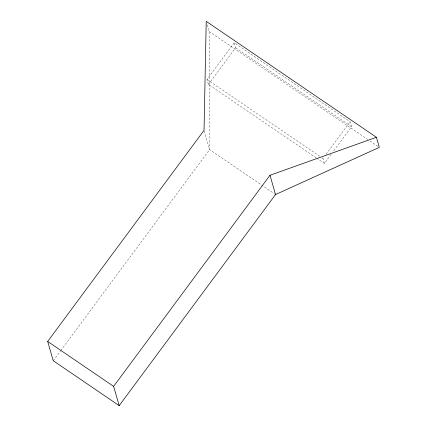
<?xml version="1.0" encoding="UTF-8"?>
<svg xmlns="http://www.w3.org/2000/svg" width="427" height="427" viewBox="0 0 427 427"><rect width="100%" height="100%" fill="white"/><g stroke="black" fill="none" stroke-linecap="round" stroke-linejoin="round"><path stroke-width="0.32" stroke-dasharray="2.13 1.6" d="M316.129 157.814L208.435 84.45L207.004 79.475L234.193 42.759L350.129 121.738L351.565 126.712L333.044 151.724M208.435 84.45L235.629 47.733L234.193 42.759M53.242 360.724L60.388 351.079M60.783 350.546L209.598 149.615L209.129 31.433L207.132 24.499M331.074 154.382L324.371 163.429L322.935 158.454L324.12 156.858M326.089 154.195L350.129 121.738M235.629 47.733L351.565 126.712M209.129 31.433L367.754 139.49M369.958 140.99L378.77 146.995M207.004 79.475L319.642 156.207M321.841 157.707L322.935 158.454M316.679 158.187L324.371 163.429M275.548 194.541L209.598 149.615L204.037 130.342"/><path stroke-width="0.64" d="M47.68 341.451L204.037 130.342L206.22 21.35L376.411 137.291L379.32 147.368L275.548 194.541L119.192 405.65L53.242 360.724L47.68 341.451L113.625 386.376L119.192 405.65M113.625 386.376L269.981 175.267L376.411 137.291M269.981 175.267L275.548 194.541"/></g></svg>
